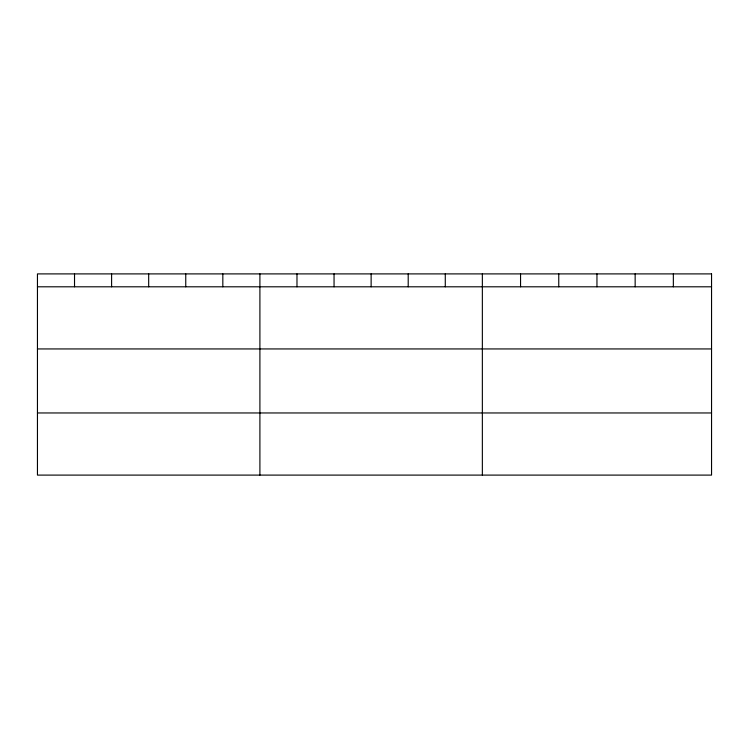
<?xml version="1.0" encoding="UTF-8"?>
<svg xmlns="http://www.w3.org/2000/svg" width="749" height="749" viewBox="0 0 749 749"><rect width="100%" height="100%" fill="white"/><g stroke="black" fill="none" stroke-linecap="round" stroke-linejoin="round"><path stroke-width="1.12" d="M37.45 286.801L711.55 286.801M37.45 348.94L711.55 348.94M37.45 412.961L711.55 412.961M673.351 273.9L673.351 286.801M635.152 273.9L635.152 286.801M596.953 273.9L596.953 286.801M558.754 273.9L558.754 286.801M520.555 273.9L520.555 286.801M482.356 273.9L482.356 475.1M445.281 273.9L445.281 286.801M408.205 273.9L408.205 286.801M371.13 273.9L371.13 286.801M334.054 273.9L334.054 286.801M296.978 273.9L296.978 286.801M259.903 273.9L259.903 475.1M222.828 273.9L222.828 286.801M185.752 273.9L185.752 286.801M148.677 273.9L148.677 286.801M111.601 273.9L111.601 286.801M74.525 273.9L74.525 286.801M711.55 273.9L37.45 273.9L37.45 475.1L711.55 475.1L711.55 273.9"/></g></svg>
